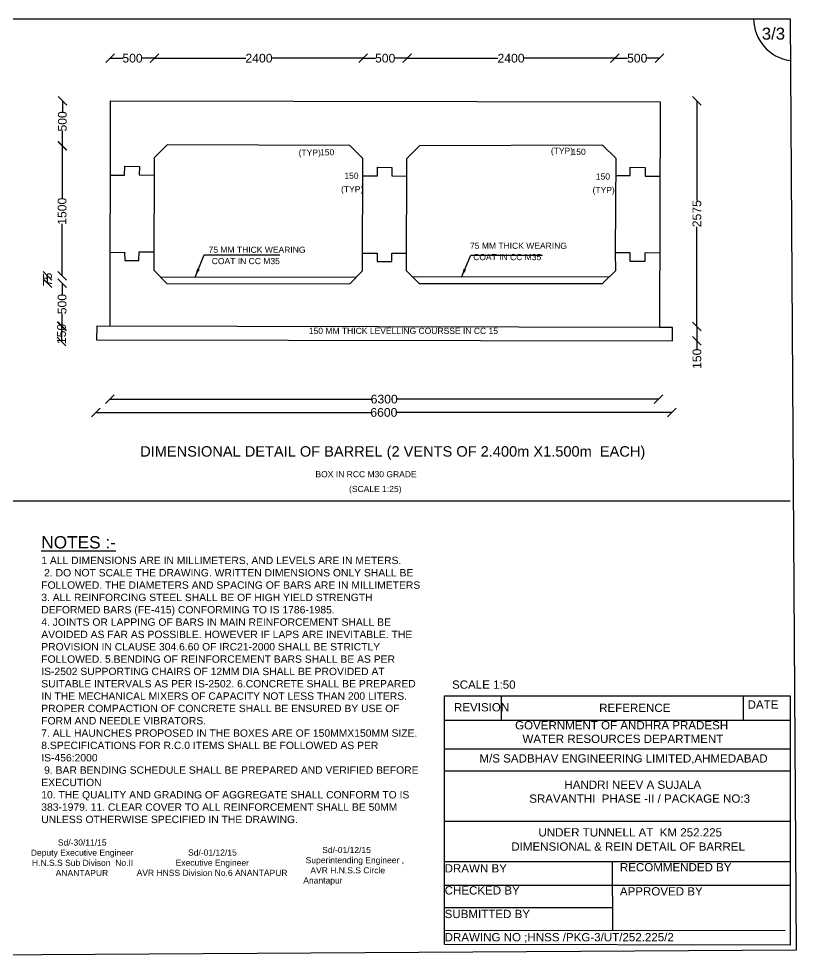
# Model space of a CAD drawing. Header units: millimetres. Extents: x 5124 to 14199266, y 2311 to 65213983.
# Drawn here: x 14190335 to 14199266, y 65203168 to 65213983 of the extents above; entities that cross this region are included whole.
import ezdxf

# ---------------------------------------------------------------- set-up
doc = ezdxf.new("R2010")
doc.units = ezdxf.units.MM
doc.header["$MEASUREMENT"] = 0
for name, color, linetype in [('DIMENSION', 7, 'Continuous'), ('DRAWING', 7, 'Continuous'), ('TEXT', 7, 'Continuous')]:
    doc.layers.add(name, color=color, linetype=linetype)
doc.styles.get("Standard").update_dxf_attribs({"font": 'arial.ttf', "height": 100})
doc.dimstyles.get("Standard").update_dxf_attribs({"dimtxt": 100, "dimasz": 100, "dimexe": 0.18, "dimexo": 0.0625, "dimgap": 0.09, "dimtad": 0, "dimdec": 0, "dimzin": 0, "dimdsep": 46, "dimtxsty": 'Standard', "dimblk": 'OBLIQUE', "dimcen": 0.09, "dimse1": 1, "dimse2": 1, "dimadec": 0, "dimazin": 0, "dimtfac": 1, "dimtdec": 0, "dimtofl": 0, "dimtmove": 0, "dimatfit": 3, "dimfxl": 1, "dimtolj": 1, "dimtzin": 0, "dimarcsym": 0})

# ---------------------------------------------------------------- blocks, each defined once
blk = doc.blocks.new('_Oblique')
at = {"color": 0, "linetype": 'ByBlock', "lineweight": -2}
blk.add_line((-0.5, -0.5), (0.5, 0.5), dxfattribs=at)
blk = doc.blocks.new('*D19')
at = {"layer": 'Defpoints', "color": 0, "transparency": 16777216}
for p in [(14191100, 65210450), (14190826, 65210274), (14191108, 65210274)]:
    blk.add_point(p, dxfattribs=at)
at = {"layer": 'DIMENSION', "color": 0, "lineweight": -2, "transparency": 16777216}
blk.add_line((14190826, 65210450), (14190826, 65210274), dxfattribs=at)
at = {"layer": 'DIMENSION', "color": 0, "lineweight": -2, "transparency": 16777216, "xscale": 100, "yscale": 100, "zscale": 100}
for p, rotation in [((14190826, 65210450), 90), ((14190826, 65210274), 270)]:
    blk.add_blockref('_Oblique', p, dxfattribs=dict(at, rotation=rotation))
at = {"layer": 'DIMENSION', "color": 0, "transparency": 16777216, "insert": (14190826, 65210362), "char_height": 100, "attachment_point": 5, "rotation": 90}
blk.add_mtext('\\A1;150', dxfattribs=at)
blk = doc.blocks.new('*D20')
at = {"layer": 'Defpoints', "color": 0, "transparency": 16777216}
for p in [(14190832, 65210946), (14191100, 65210946), (14191100, 65210450)]:
    blk.add_point(p, dxfattribs=at)
at = {"layer": 'DIMENSION', "color": 0, "lineweight": -2, "transparency": 16777216}
for p, q in [((14190832, 65210946), (14190832, 65210815)), ((14190832, 65210450), (14190832, 65210594))]:
    blk.add_line(p, q, dxfattribs=at)
at = {"layer": 'DIMENSION', "color": 0, "lineweight": -2, "transparency": 16777216, "xscale": 100, "yscale": 100, "zscale": 100}
for p, rotation in [((14190832, 65210946), 90), ((14190832, 65210450), 270)]:
    blk.add_blockref('_Oblique', p, dxfattribs=dict(at, rotation=rotation))
at = {"layer": 'DIMENSION', "color": 0, "transparency": 16777216, "insert": (14190832, 65210705), "char_height": 100, "attachment_point": 5, "rotation": 90}
blk.add_mtext('\\A1;500', dxfattribs=at)
blk = doc.blocks.new('*D21')
at = {"layer": 'Defpoints', "color": 0, "transparency": 16777216}
for p in [(14190665, 65211030), (14191081, 65211030), (14191081, 65210946)]:
    blk.add_point(p, dxfattribs=at)
at = {"layer": 'DIMENSION', "color": 0, "lineweight": -2, "transparency": 16777216}
blk.add_line((14190665, 65210946), (14190665, 65211030), dxfattribs=at)
at = {"layer": 'DIMENSION', "color": 0, "lineweight": -2, "transparency": 16777216, "xscale": 100, "yscale": 100, "zscale": 100}
for p, rotation in [((14190665, 65211030), 90), ((14190665, 65210946), 270)]:
    blk.add_blockref('_Oblique', p, dxfattribs=dict(at, rotation=rotation))
at = {"layer": 'DIMENSION', "color": 0, "transparency": 16777216, "insert": (14190665, 65210988), "char_height": 100, "attachment_point": 5, "rotation": 90}
blk.add_mtext('\\A1;75', dxfattribs=at)
blk = doc.blocks.new('*D22')
at = {"layer": 'Defpoints', "color": 0, "transparency": 16777216}
for p in [(14190832, 65212525), (14191101, 65212525), (14191081, 65211030)]:
    blk.add_point(p, dxfattribs=at)
at = {"layer": 'DIMENSION', "color": 0, "lineweight": -2, "transparency": 16777216}
for p, q in [((14190832, 65212525), (14190832, 65211916)), ((14190832, 65211030), (14190832, 65211627))]:
    blk.add_line(p, q, dxfattribs=at)
at = {"layer": 'DIMENSION', "color": 0, "lineweight": -2, "transparency": 16777216, "xscale": 100, "yscale": 100, "zscale": 100}
for p, rotation in [((14190832, 65212525), 90), ((14190832, 65211030), 270)]:
    blk.add_blockref('_Oblique', p, dxfattribs=dict(at, rotation=rotation))
at = {"layer": 'DIMENSION', "color": 0, "transparency": 16777216, "insert": (14190832, 65211772), "char_height": 100, "attachment_point": 5, "rotation": 90}
blk.add_mtext('\\A1;1500', dxfattribs=at)
blk = doc.blocks.new('*D23')
at = {"layer": 'Defpoints', "color": 0, "transparency": 16777216}
for p in [(14190835, 65213040), (14191104, 65213040), (14191101, 65212525)]:
    blk.add_point(p, dxfattribs=at)
at = {"layer": 'DIMENSION', "color": 0, "lineweight": -2, "transparency": 16777216}
for p, q in [((14190835, 65213040), (14190835, 65212914)), ((14190835, 65212525), (14190835, 65212693))]:
    blk.add_line(p, q, dxfattribs=at)
at = {"layer": 'DIMENSION', "color": 0, "lineweight": -2, "transparency": 16777216, "xscale": 100, "yscale": 100, "zscale": 100}
for p, rotation in [((14190835, 65213040), 90), ((14190835, 65212525), 270)]:
    blk.add_blockref('_Oblique', p, dxfattribs=dict(at, rotation=rotation))
at = {"layer": 'DIMENSION', "color": 0, "transparency": 16777216, "insert": (14190835, 65212804), "char_height": 100, "attachment_point": 5, "rotation": 90}
blk.add_mtext('\\A1;500', dxfattribs=at)
blk = doc.blocks.new('*D24')
at = {"layer": 'Defpoints', "color": 0, "transparency": 16777216}
for p in [(14191386, 65213538), (14191895, 65213530), (14191895, 65213530)]:
    blk.add_point(p, dxfattribs=at)
at = {"layer": 'DIMENSION', "color": 0, "lineweight": -2, "transparency": 16777216}
for p, q in [((14191386, 65213530), (14191530, 65213530)), ((14191895, 65213530), (14191751, 65213530))]:
    blk.add_line(p, q, dxfattribs=at)
at = {"layer": 'DIMENSION', "color": 0, "lineweight": -2, "transparency": 16777216, "xscale": 100, "yscale": 100, "zscale": 100, "rotation": 180}
blk.add_blockref('_Oblique', (14191386, 65213530), dxfattribs=at)
at = {"layer": 'DIMENSION', "color": 0, "lineweight": -2, "transparency": 16777216, "xscale": 100, "yscale": 100, "zscale": 100}
blk.add_blockref('_Oblique', (14191895, 65213530), dxfattribs=at)
at = {"layer": 'DIMENSION', "color": 0, "transparency": 16777216, "insert": (14191641, 65213530), "char_height": 100, "attachment_point": 5}
blk.add_mtext('\\A1;500', dxfattribs=at)
blk = doc.blocks.new('*D25')
at = {"layer": 'Defpoints', "color": 0, "transparency": 16777216}
for p in [(14191895, 65213530), (14194292, 65213530), (14194292, 65213515)]:
    blk.add_point(p, dxfattribs=at)
at = {"layer": 'DIMENSION', "color": 0, "lineweight": -2, "transparency": 16777216}
for p, q in [((14191895, 65213530), (14192943, 65213530)), ((14194292, 65213530), (14193244, 65213530))]:
    blk.add_line(p, q, dxfattribs=at)
at = {"layer": 'DIMENSION', "color": 0, "lineweight": -2, "transparency": 16777216, "xscale": 100, "yscale": 100, "zscale": 100, "rotation": 180}
blk.add_blockref('_Oblique', (14191895, 65213530), dxfattribs=at)
at = {"layer": 'DIMENSION', "color": 0, "lineweight": -2, "transparency": 16777216, "xscale": 100, "yscale": 100, "zscale": 100}
blk.add_blockref('_Oblique', (14194292, 65213530), dxfattribs=at)
at = {"layer": 'DIMENSION', "color": 0, "transparency": 16777216, "insert": (14193094, 65213530), "char_height": 100, "attachment_point": 5}
blk.add_mtext('\\A1;2400', dxfattribs=at)
blk = doc.blocks.new('*D26')
at = {"layer": 'Defpoints', "color": 0, "transparency": 16777216}
for p in [(14194292, 65213530), (14194796, 65213530), (14194796, 65213530)]:
    blk.add_point(p, dxfattribs=at)
at = {"layer": 'DIMENSION', "color": 0, "lineweight": -2, "transparency": 16777216}
for p, q in [((14194292, 65213530), (14194434, 65213530)), ((14194796, 65213530), (14194654, 65213530))]:
    blk.add_line(p, q, dxfattribs=at)
at = {"layer": 'DIMENSION', "color": 0, "lineweight": -2, "transparency": 16777216, "xscale": 100, "yscale": 100, "zscale": 100, "rotation": 180}
blk.add_blockref('_Oblique', (14194292, 65213530), dxfattribs=at)
at = {"layer": 'DIMENSION', "color": 0, "lineweight": -2, "transparency": 16777216, "xscale": 100, "yscale": 100, "zscale": 100}
blk.add_blockref('_Oblique', (14194796, 65213530), dxfattribs=at)
at = {"layer": 'DIMENSION', "color": 0, "transparency": 16777216, "insert": (14194544, 65213530), "char_height": 100, "attachment_point": 5}
blk.add_mtext('\\A1;500', dxfattribs=at)
blk = doc.blocks.new('*D27')
at = {"layer": 'Defpoints', "color": 0, "transparency": 16777216}
for p in [(14194796, 65213536), (14197184, 65213531), (14197184, 65213530)]:
    blk.add_point(p, dxfattribs=at)
at = {"layer": 'DIMENSION', "color": 0, "lineweight": -2, "transparency": 16777216}
for p, q in [((14194796, 65213530), (14195840, 65213530)), ((14197184, 65213530), (14196140, 65213530))]:
    blk.add_line(p, q, dxfattribs=at)
at = {"layer": 'DIMENSION', "color": 0, "lineweight": -2, "transparency": 16777216, "xscale": 100, "yscale": 100, "zscale": 100, "rotation": 180}
blk.add_blockref('_Oblique', (14194796, 65213530), dxfattribs=at)
at = {"layer": 'DIMENSION', "color": 0, "lineweight": -2, "transparency": 16777216, "xscale": 100, "yscale": 100, "zscale": 100}
blk.add_blockref('_Oblique', (14197184, 65213530), dxfattribs=at)
at = {"layer": 'DIMENSION', "color": 0, "transparency": 16777216, "insert": (14195990, 65213530), "char_height": 100, "attachment_point": 5}
blk.add_mtext('\\A1;2400', dxfattribs=at)
blk = doc.blocks.new('*D28')
at = {"layer": 'Defpoints', "color": 0, "transparency": 16777216}
for p in [(14197184, 65213530), (14197697, 65213530), (14197697, 65213524)]:
    blk.add_point(p, dxfattribs=at)
at = {"layer": 'DIMENSION', "color": 0, "lineweight": -2, "transparency": 16777216}
for p, q in [((14197184, 65213530), (14197330, 65213530)), ((14197697, 65213530), (14197551, 65213530))]:
    blk.add_line(p, q, dxfattribs=at)
at = {"layer": 'DIMENSION', "color": 0, "lineweight": -2, "transparency": 16777216, "xscale": 100, "yscale": 100, "zscale": 100, "rotation": 180}
blk.add_blockref('_Oblique', (14197184, 65213530), dxfattribs=at)
at = {"layer": 'DIMENSION', "color": 0, "lineweight": -2, "transparency": 16777216, "xscale": 100, "yscale": 100, "zscale": 100}
blk.add_blockref('_Oblique', (14197697, 65213530), dxfattribs=at)
at = {"layer": 'DIMENSION', "color": 0, "transparency": 16777216, "insert": (14197440, 65213530), "char_height": 100, "attachment_point": 5}
blk.add_mtext('\\A1;500', dxfattribs=at)
blk = doc.blocks.new('*D29')
at = {"layer": 'Defpoints', "color": 0, "transparency": 16777216}
for p in [(14198176, 65213041), (14198126, 65210447), (14198181, 65210447)]:
    blk.add_point(p, dxfattribs=at)
at = {"layer": 'DIMENSION', "color": 0, "lineweight": -2, "transparency": 16777216}
for p, q in [((14198126, 65213041), (14198126, 65211895)), ((14198126, 65210447), (14198126, 65211594))]:
    blk.add_line(p, q, dxfattribs=at)
at = {"layer": 'DIMENSION', "color": 0, "lineweight": -2, "transparency": 16777216, "xscale": 100, "yscale": 100, "zscale": 100}
for p, rotation in [((14198126, 65213041), 90), ((14198126, 65210447), 270)]:
    blk.add_blockref('_Oblique', p, dxfattribs=dict(at, rotation=rotation))
at = {"layer": 'DIMENSION', "color": 0, "transparency": 16777216, "insert": (14198126, 65211744), "char_height": 100, "attachment_point": 5, "rotation": 90}
blk.add_mtext('\\A1;2575', dxfattribs=at)
blk = doc.blocks.new('*D30')
at = {"layer": 'Defpoints', "color": 0, "transparency": 16777216}
for p in [(14191220, 65209473), (14197837, 65209460), (14197837, 65209460)]:
    blk.add_point(p, dxfattribs=at)
at = {"layer": 'DIMENSION', "color": 0, "lineweight": -2, "transparency": 16777216}
for p, q in [((14191220, 65209460), (14194379, 65209460)), ((14197837, 65209460), (14194678, 65209460))]:
    blk.add_line(p, q, dxfattribs=at)
at = {"layer": 'DIMENSION', "color": 0, "lineweight": -2, "transparency": 16777216, "xscale": 100, "yscale": 100, "zscale": 100, "rotation": 180}
blk.add_blockref('_Oblique', (14191220, 65209460), dxfattribs=at)
at = {"layer": 'DIMENSION', "color": 0, "lineweight": -2, "transparency": 16777216, "xscale": 100, "yscale": 100, "zscale": 100}
blk.add_blockref('_Oblique', (14197837, 65209460), dxfattribs=at)
at = {"layer": 'DIMENSION', "color": 0, "transparency": 16777216, "insert": (14194529, 65209460), "char_height": 100, "attachment_point": 5}
blk.add_mtext('\\A1;6600', dxfattribs=at)
blk = doc.blocks.new('*D31')
at = {"layer": 'Defpoints', "color": 0, "transparency": 16777216}
for p in [(14191382, 65209613), (14191382, 65209613), (14197684, 65209605)]:
    blk.add_point(p, dxfattribs=at)
at = {"layer": 'DIMENSION', "color": 0, "lineweight": -2, "transparency": 16777216}
for p, q in [((14191382, 65209613), (14194383, 65209613)), ((14197684, 65209613), (14194682, 65209613))]:
    blk.add_line(p, q, dxfattribs=at)
at = {"layer": 'DIMENSION', "color": 0, "lineweight": -2, "transparency": 16777216, "xscale": 100, "yscale": 100, "zscale": 100, "rotation": 180}
blk.add_blockref('_Oblique', (14191382, 65209613), dxfattribs=at)
at = {"layer": 'DIMENSION', "color": 0, "lineweight": -2, "transparency": 16777216, "xscale": 100, "yscale": 100, "zscale": 100}
blk.add_blockref('_Oblique', (14197684, 65209613), dxfattribs=at)
at = {"layer": 'DIMENSION', "color": 0, "transparency": 16777216, "insert": (14194533, 65209613), "char_height": 100, "attachment_point": 5}
blk.add_mtext('\\A1;6300', dxfattribs=at)
blk = doc.blocks.new('*D41')
at = {"layer": 'Defpoints', "color": 0, "transparency": 16777216}
for p in [(14198126, 65210447), (14197844, 65210282), (14198126, 65210282)]:
    blk.add_point(p, dxfattribs=at)
at = {"layer": 'DIMENSION', "color": 0, "lineweight": -2, "transparency": 16777216}
for p, q in [((14198126, 65210447), (14198126, 65210282)), ((14198126, 65210282), (14198126, 65210182))]:
    blk.add_line(p, q, dxfattribs=at)
at = {"layer": 'DIMENSION', "color": 0, "lineweight": -2, "transparency": 16777216, "xscale": 100, "yscale": 100, "zscale": 100}
for p, rotation in [((14198126, 65210447), 90), ((14198126, 65210282), 270)]:
    blk.add_blockref('_Oblique', p, dxfattribs=dict(at, rotation=rotation))
at = {"layer": 'DIMENSION', "color": 0, "transparency": 16777216, "insert": (14198126, 65210077), "char_height": 100, "attachment_point": 5, "rotation": 90}
blk.add_mtext('\\A1;150', dxfattribs=at)

msp = doc.modelspace()

# ---------------------------------------------------------------- linework, layer by layer
at = {"layer": 'DIMENSION'}
msp.add_lwpolyline([(14199266.1, 65203283.6), (14180679.4, 65203167.7), (14180679.4, 65213982.5), (14199195.8, 65213982.5)], close=True, dxfattribs=at)
msp.add_lwpolyline([(14180679.4, 65208446.8), (14199195.8, 65208446.8)], dxfattribs=at)
msp.add_arc((14199262.6, 65213985.3), 485.5, 180.3282, 262.09299, dxfattribs=at)
at = {"layer": 'DRAWING'}
for points in [[(14191383.9, 65210449.5), (14191389.2, 65213039.7), (14197703.1, 65213029.5), (14197695.8, 65210436.2)], [(14191887, 65211094.8), (14192034.9, 65210943), (14194137.7, 65210938.1), (14194284.4, 65211088.9), (14194285.4, 65212376.3), (14194137, 65212528.7), (14192041, 65212534.1), (14191890.4, 65212384.5), (14191887, 65211094.8)], [(14197698.2, 65211291.5), (14197526.7, 65211292.6), (14197526, 65211195.2), (14197358.8, 65211196.1), (14197359.4, 65211293.8), (14197190.9, 65211294.7), (14197197.2, 65212377.9), (14197042.8, 65212532.2), (14194936.7, 65212525), (14194788.8, 65212375.9), (14194785, 65211091.3), (14194934.2, 65210941), (14197042, 65210943.7), (14197194.2, 65211091.3), (14197190.9, 65211294.7)], [(14191387.5, 65212188.1), (14191550.9, 65212186.2), (14191552.1, 65212288.5), (14191720, 65212286.6), (14191718.9, 65212188.4), (14191889.9, 65212186.5)], [(14194285.3, 65212177.3), (14194454, 65212177.7), (14194454.4, 65212276.8), (14194622, 65212276.1), (14194622.1, 65212178.7), (14194788.2, 65212175.6)], [(14197196.1, 65212181.7), (14197358.1, 65212180.8), (14197358.6, 65212277.2), (14197530.2, 65212276.3), (14197529.6, 65212175.6), (14197700.7, 65212175.1)], [(14191385.7, 65211299.8), (14191549.8, 65211302), (14191551.1, 65211207.5), (14191715.4, 65211206.1), (14191716.7, 65211304.5), (14191887.6, 65211304)], [(14194284.6, 65211291.3), (14194452.9, 65211290.8), (14194453.2, 65211194.5), (14194619.4, 65211192.8), (14194620.4, 65211292.2), (14194785.6, 65211291.7)], [(14191960.9, 65211018.9), (14194211.1, 65211013.5)], [(14197118.1, 65211017.5), (14194859.6, 65211016.2)], [(14191232.3, 65210449.8), (14191228.2, 65210294.7), (14197843.8, 65210282.3), (14197844.1, 65210435.9), (14197695.8, 65210436.2), (14191232.3, 65210449.8)]]:
    msp.add_lwpolyline(points, dxfattribs=at)
at = {"layer": 'TEXT'}
msp.add_lwpolyline([(14195227.4, 65206203.6), (14199195.8, 65206203.6), (14199195.8, 65203339.3), (14195227.4, 65203346.6)], close=True, dxfattribs=at)
for points in [[(14195877.3, 65206203.6), (14195877.4, 65205924.2)], [(14198660, 65205925.3), (14198660, 65206203.6)], [(14195227.4, 65205923.9), (14199194.8, 65205925.5)], [(14195227.4, 65205595.4), (14199194.8, 65205596.9)], [(14195227.4, 65205341.5), (14199194.8, 65205343.1)], [(14195227.4, 65204764.1), (14199194.8, 65204765.6)], [(14195227.4, 65204301.6), (14199194.7, 65204303.2)], [(14197153.1, 65204302.4), (14197154.4, 65203510.9)], [(14195227.4, 65204029.5), (14199195.8, 65204029.5)], [(14195231.1, 65203773.4), (14197154, 65203774.1)], [(14195227.4, 65203510.2), (14199138.1, 65203511.7)]]:
    msp.add_lwpolyline(points, dxfattribs=at)

# ---------------------------------------------------------------- texts
at = {"layer": 'DIMENSION'}
msp.add_text('3/3', height=137.48, dxfattribs=at).set_placement((14198871.3, 65213743.8))
at = {"layer": 'DIMENSION', "attachment_point": 1}
for s, insert, char_height, width in [('{\\H1.6667x;\\LNOTES :-}\\P1 ALL DIMENSIONS ARE IN MILLIMETERS, AND LEVELS ARE IN METERS.\\P 2. DO NOT SCALE THE DRAWING. WRITTEN DIMENSIONS ONLY SHALL BE FOLLOWED. THE DIAMETERS AND SPACING OF BARS ARE IN MILLIMETERS 3. ALL REINFORCING STEEL SHALL BE OF HIGH YIELD STRENGTH DEFORMED BARS (FE-415) CONFORMING TO IS 1786-1985. \\P4. JOINTS OR LAPPING OF BARS IN MAIN REINFORCEMENT SHALL BE AVOIDED AS FAR AS POSSIBLE. HOWEVER IF LAPS ARE INEVITABLE. THE PROVISION IN CLAUSE 304.6.60 OF IRC21-2000 SHALL BE STRICTLY FOLLOWED. 5.BENDING OF REINFORCEMENT BARS SHALL BE AS PER IS-2502 SUPPORTING CHAIRS OF 12MM DIA SHALL BE PROVIDED AT SUITABLE INTERVALS AS PER IS-2502. 6.CONCRETE SHALL BE PREPARED IN THE MECHANICAL MIXERS OF CAPACITY NOT LESS THAN 200 LITERS. PROPER COMPACTION OF CONCRETE SHALL BE ENSURED BY USE OF FORM AND NEEDLE VIBRATORS. \\P7. ALL HAUNCHES PROPOSED IN THE BOXES ARE OF 150MMX150MM SIZE. 8.SPECIFICATIONS FOR R.C.0 ITEMS SHALL BE FOLLOWED AS PER IS-456:2000\\P 9. BAR BENDING SCHEDULE SHALL BE PREPARED AND VERIFIED BEFORE EXECUTION \\P10. THE QUALITY AND GRADING OF AGGREGATE SHALL CONFORM TO IS 383-1979. 11. CLEAR COVER TO ALL REINFORCEMENT SHALL BE 50MM UNLESS OTHERWISE SPECIFIED IN THE DRAWING. ', (14190592.7, 65208039.3), 85, 4353.781), ('\\pi590.97;Sd/-01/12/15 \\P\\pi448.72;Executive Engineer  \\P\\pi0.69236;AVR HNSS Division No.6 ANANTAPUR', (14191687.9, 65204439.2), 70, 1733.622), ('        Sd/-01/12/15 \\P Superintending Engineer ,             AVR H.N.S.S Circle Anantapur', (14193603, 65204468.6), 70, 1398.963)]:
    msp.add_mtext(s, dxfattribs=dict(at, insert=insert, char_height=char_height, width=width))
at = {"layer": 'TEXT'}
for s, height, p in [('(TYP)', 70, (14193549.6, 65212411.1)), ('150', 70, (14193796.1, 65212414.9)), ('(TYP)', 70, (14196447.7, 65212431.3)), ('150', 70, (14196684.7, 65212419.3)), ('150', 70, (14194075.1, 65212144.7)), ('150', 70, (14196964.4, 65212135.9)), ('(TYP)', 70, (14194037.3, 65211989.4)), ('(TYP)', 70, (14196926.6, 65211980.7)), ('75 MM THICK WEARING', 70, (14195518.3, 65211340.2)), ('75 MM THICK WEARING', 70, (14192514.9, 65211294.2)), ('COAT IN CC M35', 70, (14192551.6, 65211164.2)), ('COAT IN CC M35', 70, (14195555, 65211210.1)), ('150 MM THICK LEVELLING COURSSE IN CC 15', 70, (14193666.8, 65210362.7)), ('DIMENSIONAL DETAIL OF BARREL (2 VENTS OF 2.400m X1.500m  EACH)', 120, (14191729.1, 65208952.8)), ('BOX IN RCC M30 GRADE', 70, (14193743, 65208715.9)), ('(SCALE 1:25)', 70, (14194128.5, 65208546.7)), ('SCALE 1:50', 95, (14195312, 65206286.1)), ('REVISION', 95, (14195334.4, 65206025.8)), ('REFERENCE', 95, (14197002.5, 65206019.6)), ('DATE', 95, (14198708.2, 65206057.2)), ('GOVERNMENT OF ANDHRA PRADESH ', 95, (14196036.8, 65205819.1)), ('WATER RESOURCES DEPARTMENT', 95, (14196121, 65205663.5)), ('M/S SADBHAV ENGINEERING LIMITED,AHMEDABAD', 95, (14195627, 65205438.3)), ('HANDRI NEEV A SUJALA ', 95, (14196603.2, 65205136.1)), ('SRAVANTHI  PHASE -II / PACKAGE NO:3', 95, (14196199.2, 65204976.5)), ('UNDER TUNNELL AT  KM 252.225', 95, (14196305.1, 65204588.6)), ('DIMENSIONAL & REIN DETAIL OF BARREL', 95, (14195993.2, 65204425.2)), ('DRAWN BY ', 95, (14195227.4, 65204175.1)), ('RECOMMENDED BY ', 95, (14197240.5, 65204188.2)), ('CHECKED BY ', 95, (14195227.4, 65203922.1)), ('APPROVED BY ', 95, (14197240.6, 65203911.3)), ('SUBMITTED BY ', 95, (14195227.4, 65203651.3)), ('DRAWING NO ;HNSS /PKG-3/UT/252.225/2', 95, (14195227.4, 65203384.2))]:
    msp.add_text(s, height=height, dxfattribs=at).set_placement(p)
at = {"layer": 'TEXT', "insert": (14190404.4, 65204554.7), "char_height": 70, "width": 1309.826, "attachment_point": 1}
msp.add_mtext('\\pi379.07;Sd/-30/11/15 \\P\\pi68.221;Deputy Executive Engineer  \\P\\pi81.71;H.N.S.S Sub Divison  No.II\\P\\pi353.97;ANANTAPUR ', dxfattribs=at)

# ---------------------------------------------------------------- dimensions: what is measured, and where the dimension line sits
at = {"layer": 'DIMENSION'}
for base, p1, p2, text, picture, middle in [((14191895.3, 65213530.4), (14191386, 65213538), (14191895.3, 65213530.4), '500', '*D24', (14191640.7, 65213530.4)), ((14194291.9, 65213530.4), (14191895.3, 65213530.4), (14194291.9, 65213515.1), '2400', '*D25', (14193093.6, 65213530.4)), ((14194796, 65213530.4), (14194291.9, 65213530.4), (14194796, 65213530.4), '500', '*D26', (14194544, 65213530.4)), ((14197183.9, 65213530.4), (14194796, 65213535.5), (14197183.9, 65213530.9), '2400', '*D27', (14195990, 65213530.4)), ((14197696.9, 65213530.4), (14197183.9, 65213530.4), (14197696.9, 65213524.2), '500', '*D28', (14197440.4, 65213530.4)), ((14191382.2, 65209613), (14197683.7, 65209605.4), (14191382.2, 65209613), '6300', '*D31', (14194533, 65209613)), ((14197837.4, 65209460.3), (14191219.7, 65209473.2), (14197837.4, 65209460.2), '6600', '*D30', (14194528.5, 65209460.3))]:
    dim = msp.add_linear_dim(base=base, p1=p1, p2=p2, text=text, dimstyle='Standard', dxfattribs=at)
    dim.commit()
    dim.dimension.update_dxf_attribs({"geometry": picture, "text_midpoint": middle})
for base, p1, p2, text, picture, middle in [((14190835.2, 65213040.1), (14191101, 65212525.1), (14191103.8, 65213040.1), '500', '*D23', (14190835.2, 65212803.5)), ((14190832, 65212525.1), (14191081.3, 65211029.9), (14191101, 65212525.1), '1500', '*D22', (14190832, 65211771.5)), ((14190664.8, 65211029.9), (14191081.3, 65210946.1), (14191081.3, 65211029.9), '75', '*D21', (14190664.8, 65210988)), ((14190831.9, 65210946.1), (14191100.1, 65210450), (14191100.1, 65210946.1), '500', '*D20', (14190831.9, 65210704.8)), ((14190825.6, 65210274.4), (14191100.1, 65210450), (14191108.5, 65210274.4), '150', '*D19', (14190825.6, 65210362.2))]:
    dim = msp.add_linear_dim(base=base, p1=p1, p2=p2, angle=90, text=text, dimstyle='Standard', dxfattribs=at)
    dim.commit()
    dim.dimension.update_dxf_attribs({"geometry": picture, "text_midpoint": middle, "dimtype": 160})
for base, p1, p2, text, picture, middle in [((14198126.1, 65210446.9), (14198175.9, 65213041.5), (14198180.6, 65210446.9), '2575', '*D29', (14198126.1, 65211744.2)), ((14198126.1, 65210282.3), (14198126.1, 65210446.9), (14197843.8, 65210282.3), '150', '*D41', (14198126.1, 65210076.6))]:
    dim = msp.add_linear_dim(base=base, p1=p1, p2=p2, angle=90, text=text, dimstyle='Standard', dxfattribs=at)
    dim.commit()
    dim.dimension.update_dxf_attribs({"geometry": picture, "text_midpoint": middle})

# ---------------------------------------------------------------- leaders
for points in [[(14192360.4, 65211015.6), (14192465.5, 65211270.1), (14193334.3, 65211270.1)], [(14195420.2, 65211014.5), (14195528.9, 65211267.3), (14196353.3, 65211267.3)]]:
    msp.add_leader(points, dimstyle='Standard', override={"dimgap": 0.09, "dimtad": 0}, dxfattribs=at)

doc.saveas('drawing.dxf')
